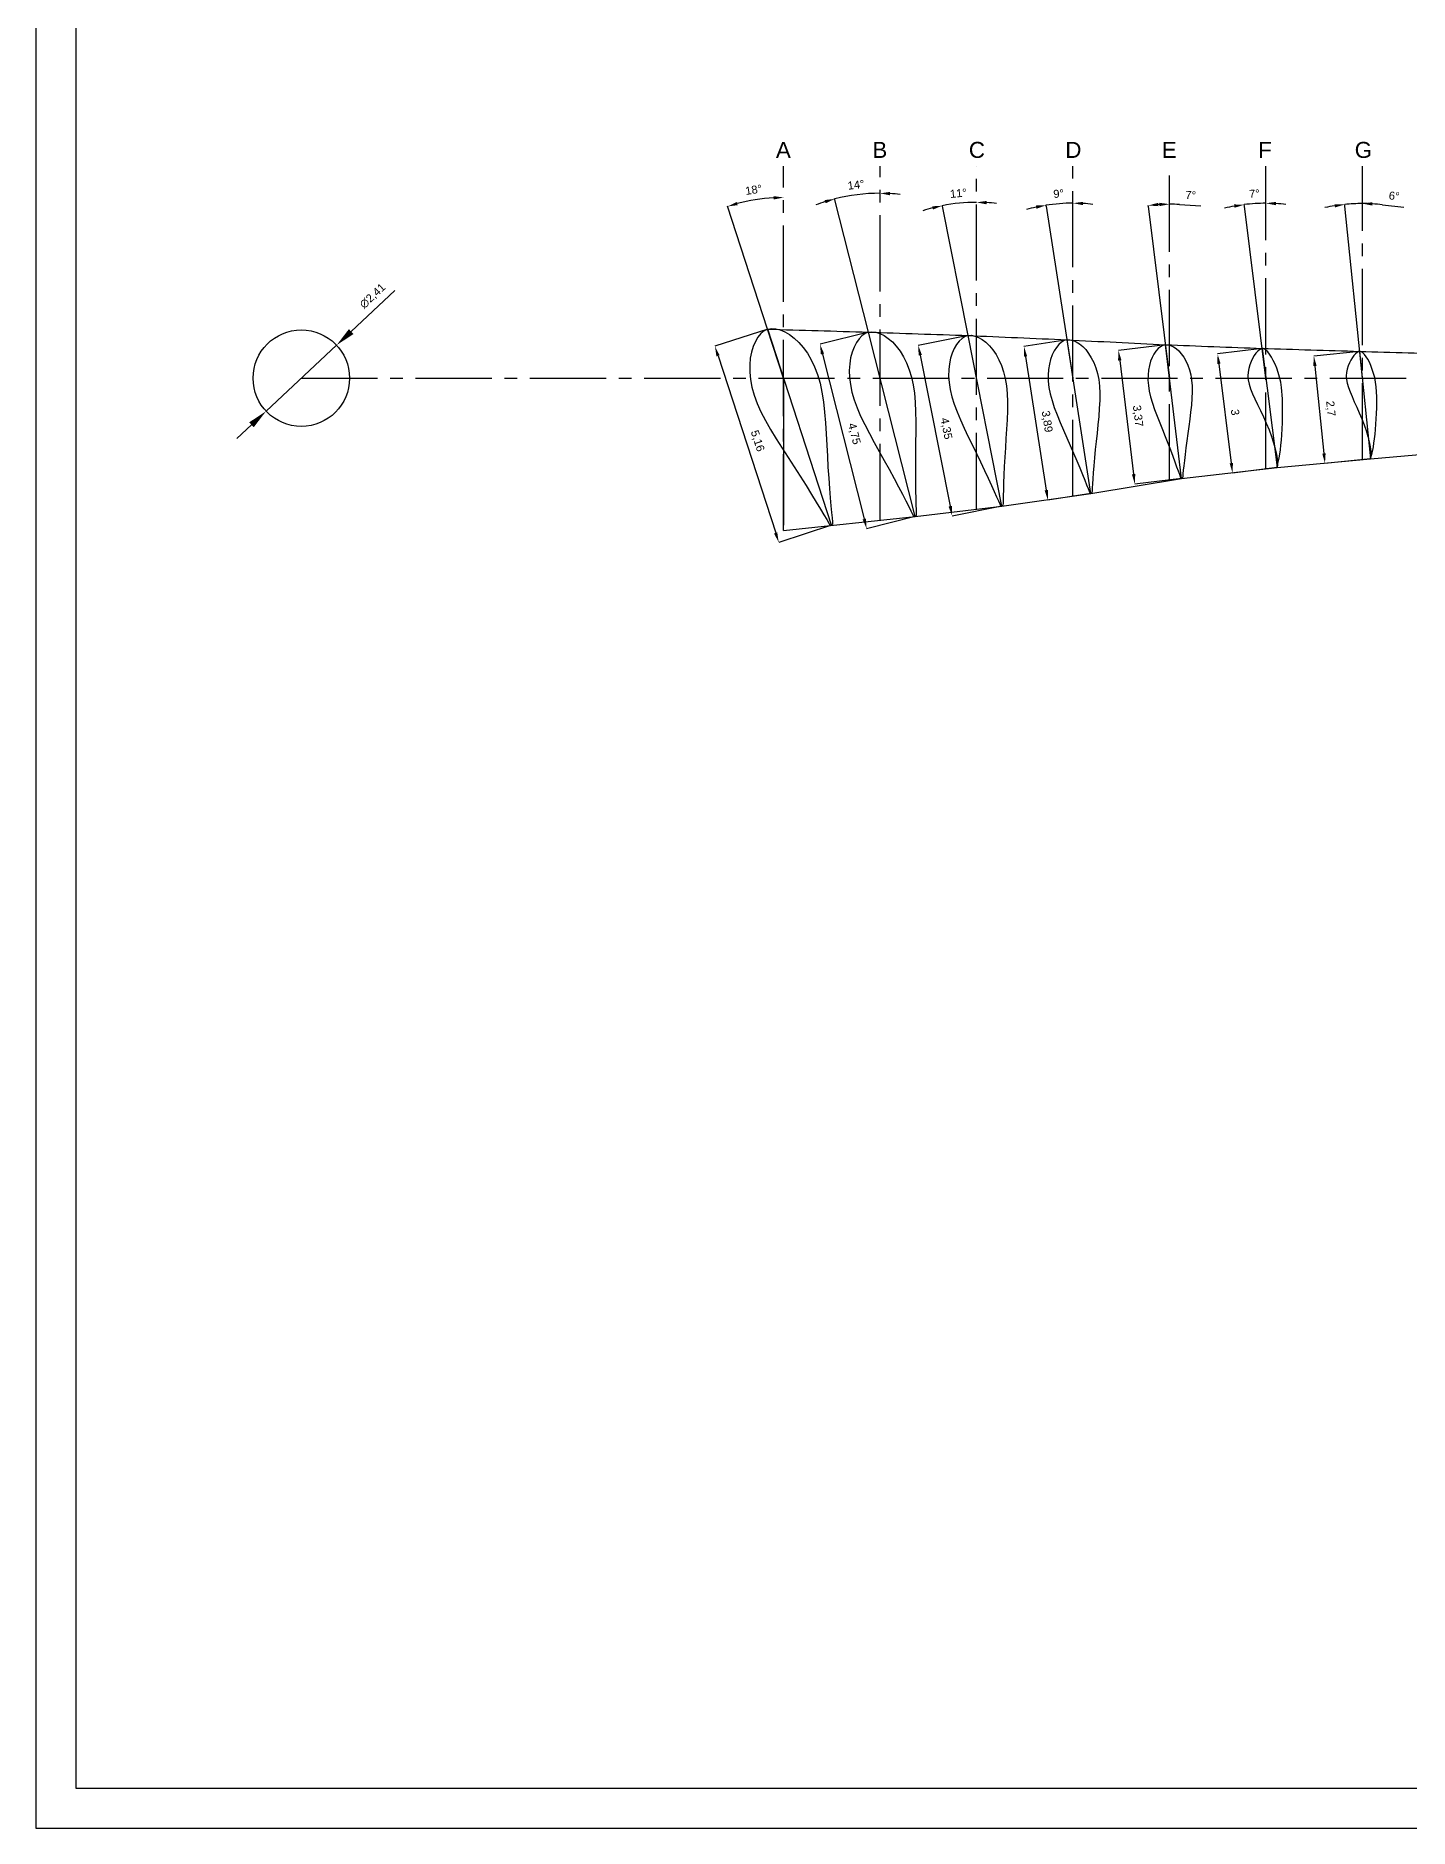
# Model space of a CAD drawing. Header units: millimetres. Extents: x -7 to 119, y -36 to 53.
# Drawn here: x -6.64 to 27.7, y -36.24 to 8.56 of the extents above; entities that cross this region are included whole.
import ezdxf

# ---------------------------------------------------------------- set-up
doc = ezdxf.new("R2010")
doc.units = ezdxf.units.MM
doc.linetypes.add('CENTER2', pattern=[28.575, 19.05, -3.175, 3.175, -3.175])
doc.layers.get('Defpoints').update_dxf_attribs({"true_color": 0xe71d36})
doc.layers.add('图层2', color=7, linetype='Continuous', true_color=0x791e94)
doc.layers.add('标注', color=7, linetype='Continuous', true_color=0x2ec4b6)
doc.styles.get("Standard").update_dxf_attribs({"font": 'arial.ttf'})
doc.dimstyles.new('ISO-25', dxfattribs={"dimtxt": 0.2, "dimasz": 0.25, "dimexe": 0, "dimexo": 0, "dimgap": 0.15, "dimtad": 1, "dimtxsty": 'Standard', "dimcen": 2.5, "dimadec": 0, "dimazin": 0, "dimtfac": 1, "dimtmove": 0, "dimatfit": 3, "dimfxl": 1, "dimarcsym": 0})

# ---------------------------------------------------------------- blocks, each defined once
blk = doc.blocks.new('*D1')
at = {"color": 0, "lineweight": -2, "transparency": 16777216}
for p, q in [((2.34, 2.189), (1.246, 1.165)), ((-0.881, -0.824), (0.881, 0.824)), ((-1.246, -1.165), (-1.611, -1.507))]:
    blk.add_line(p, q, dxfattribs=at)
at = {"color": 0, "transparency": 16777216}
for points in [[(1.189, 1.226), (1.303, 1.104), (0.881, 0.824)], [(-1.303, -1.104), (-1.189, -1.226), (-0.881, -0.824)]]:
    blk.add_solid(points, dxfattribs=at)
at = {"layer": 'Defpoints', "color": 0, "transparency": 16777216}
for p in [(0.881, 0.824), (-0.881, -0.824)]:
    blk.add_point(p, dxfattribs=at)
at = {"color": 0, "transparency": 16777216, "insert": (1.789, 2.048), "char_height": 0.2, "attachment_point": 5, "rotation": 43.088}
blk.add_mtext('∅2,41', dxfattribs=at)
blk = doc.blocks.new('*D45')
at = {"layer": 'Defpoints', "color": 0, "transparency": 16777216}
for p in [(11.66, 1.226), (13.256, -3.678), (11.937, -4.107)]:
    blk.add_point(p, dxfattribs=at)
at = {"layer": '图层2', "color": 0, "lineweight": -2, "transparency": 16777216}
for p, q in [((11.66, 1.226), (10.341, 0.797)), ((10.419, 0.559), (11.86, -3.869)), ((13.256, -3.678), (11.937, -4.107))]:
    blk.add_line(p, q, dxfattribs=at)
at = {"layer": '图层2', "color": 0, "transparency": 16777216}
for points in [[(10.458, 0.572), (10.379, 0.546), (10.341, 0.797)], [(11.9, -3.856), (11.82, -3.882), (11.937, -4.107)]]:
    blk.add_solid(points, dxfattribs=at)
at = {"layer": '图层2', "color": 0, "transparency": 16777216, "insert": (11.396, -1.571), "char_height": 0.2, "attachment_point": 5, "rotation": 288.0283}
blk.add_mtext('5,16', dxfattribs=at)
blk = doc.blocks.new('*D46')
at = {"layer": 'Defpoints', "color": 0, "transparency": 16777216}
for p in [(14.179, 1.152), (15.345, -3.457), (14.135, -3.763)]:
    blk.add_point(p, dxfattribs=at)
at = {"layer": '图层2', "color": 0, "lineweight": -2, "transparency": 16777216}
for p, q in [((14.179, 1.152), (12.969, 0.846)), ((13.03, 0.604), (14.074, -3.52)), ((15.345, -3.457), (14.135, -3.763))]:
    blk.add_line(p, q, dxfattribs=at)
at = {"layer": '图层2', "color": 0, "transparency": 16777216}
for points in [[(13.071, 0.614), (12.99, 0.593), (12.969, 0.846)], [(14.114, -3.51), (14.033, -3.531), (14.135, -3.763)]]:
    blk.add_solid(points, dxfattribs=at)
at = {"layer": '图层2', "color": 0, "transparency": 16777216, "insert": (13.814, -1.392), "char_height": 0.2, "attachment_point": 5, "rotation": 284.1954}
blk.add_mtext('4,75', dxfattribs=at)
blk = doc.blocks.new('*D47')
at = {"layer": 'Defpoints', "color": 0, "transparency": 16777216}
for p in [(16.67, 1.066), (16.273, -3.446), (17.517, -3.199)]:
    blk.add_point(p, dxfattribs=at)
at = {"layer": '图层2', "color": 0, "lineweight": -2, "transparency": 16777216}
for p, q in [((16.67, 1.066), (15.426, 0.819)), ((15.475, 0.574), (16.224, -3.201)), ((17.517, -3.199), (16.273, -3.446))]:
    blk.add_line(p, q, dxfattribs=at)
at = {"layer": '图层2', "color": 0, "transparency": 16777216}
for points in [[(15.516, 0.582), (15.434, 0.566), (15.426, 0.819)], [(16.265, -3.193), (16.183, -3.209), (16.273, -3.446)]]:
    blk.add_solid(points, dxfattribs=at)
at = {"layer": '图层2', "color": 0, "transparency": 16777216, "insert": (16.115, -1.261), "char_height": 0.2, "attachment_point": 5, "rotation": 281.2286}
blk.add_mtext('4,35', dxfattribs=at)
blk = doc.blocks.new('*D48')
at = {"layer": 'Defpoints', "color": 0, "transparency": 16777216}
for p in [(19.145, 0.96), (18.666, -3.047), (19.743, -2.879)]:
    blk.add_point(p, dxfattribs=at)
at = {"layer": '图层2', "color": 0, "lineweight": -2, "transparency": 16777216}
for p, q in [((19.145, 0.96), (18.068, 0.792)), ((18.106, 0.545), (18.627, -2.8)), ((19.743, -2.879), (18.666, -3.047))]:
    blk.add_line(p, q, dxfattribs=at)
at = {"layer": '图层2', "color": 0, "transparency": 16777216}
for points in [[(18.147, 0.551), (18.065, 0.538), (18.068, 0.792)], [(18.668, -2.793), (18.586, -2.806), (18.666, -3.047)]]:
    blk.add_solid(points, dxfattribs=at)
at = {"layer": '图层2', "color": 0, "transparency": 16777216, "insert": (18.634, -1.086), "char_height": 0.2, "attachment_point": 5, "rotation": 278.8588}
blk.add_mtext('3,89', dxfattribs=at)
blk = doc.blocks.new('*D49')
at = {"layer": 'Defpoints', "color": 0, "transparency": 16777216}
for p in [(21.604, 0.836), (20.84, -2.65), (22.011, -2.507)]:
    blk.add_point(p, dxfattribs=at)
at = {"layer": '图层2', "color": 0, "lineweight": -2, "transparency": 16777216}
for p, q in [((21.604, 0.836), (20.432, 0.693)), ((20.463, 0.445), (20.81, -2.402)), ((22.011, -2.507), (20.84, -2.65))]:
    blk.add_line(p, q, dxfattribs=at)
at = {"layer": '图层2', "color": 0, "transparency": 16777216}
for points in [[(20.504, 0.45), (20.421, 0.44), (20.432, 0.693)], [(20.851, -2.397), (20.768, -2.407), (20.84, -2.65)]]:
    blk.add_solid(points, dxfattribs=at)
at = {"layer": '图层2', "color": 0, "transparency": 16777216, "insert": (20.904, -0.946), "char_height": 0.2, "attachment_point": 5, "rotation": 276.95}
blk.add_mtext('3,37', dxfattribs=at)
blk = doc.blocks.new('*D50')
at = {"layer": 'Defpoints', "color": 0, "transparency": 16777216}
for p in [(24.025, 0.744), (24.397, -2.232), (23.283, -2.371)]:
    blk.add_point(p, dxfattribs=at)
at = {"layer": '图层2', "color": 0, "lineweight": -2, "transparency": 16777216}
for p, q in [((24.025, 0.744), (22.91, 0.605)), ((22.941, 0.357), (23.251, -2.123)), ((24.397, -2.232), (23.283, -2.371))]:
    blk.add_line(p, q, dxfattribs=at)
at = {"layer": '图层2', "color": 0, "transparency": 16777216}
for points in [[(22.983, 0.362), (22.9, 0.351), (22.91, 0.605)], [(23.293, -2.118), (23.21, -2.128), (23.283, -2.371)]]:
    blk.add_solid(points, dxfattribs=at)
at = {"layer": '图层2', "color": 0, "transparency": 16777216, "insert": (23.347, -0.852), "char_height": 0.2, "attachment_point": 5, "rotation": 277.1293}
blk.add_mtext('3', dxfattribs=at)
blk = doc.blocks.new('*D51')
at = {"layer": 'Defpoints', "color": 0, "transparency": 16777216}
for p in [(26.457, 0.671), (25.594, -2.131), (26.734, -2.013)]:
    blk.add_point(p, dxfattribs=at)
at = {"layer": '图层2', "color": 0, "lineweight": -2, "transparency": 16777216}
for p, q in [((26.457, 0.671), (25.317, 0.553)), ((25.343, 0.304), (25.568, -1.882)), ((26.734, -2.013), (25.594, -2.131))]:
    blk.add_line(p, q, dxfattribs=at)
at = {"layer": '图层2', "color": 0, "transparency": 16777216}
for points in [[(25.384, 0.308), (25.301, 0.3), (25.317, 0.553)], [(25.61, -1.878), (25.527, -1.886), (25.594, -2.131)]]:
    blk.add_solid(points, dxfattribs=at)
at = {"layer": '图层2', "color": 0, "transparency": 16777216, "insert": (25.724, -0.761), "char_height": 0.2, "attachment_point": 5, "rotation": 275.8928}
blk.add_mtext('2,7', dxfattribs=at)
blk = doc.blocks.new('*D66')
at = {"color": 0, "lineweight": -2, "transparency": 16777216}
blk.add_line((16.029, 4.301), (16.027, 4.311), dxfattribs=at)
for start, end in [(104.4787, 107.7382), (90, 101.2192), (83.481, 86.7405)]:
    blk.add_arc((16.882, 0), 4.395, start, end, dxfattribs=at)
at = {"color": 0, "transparency": 16777216}
for points in [[(15.774, 4.296), (15.793, 4.215), (16.027, 4.311)], [(17.131, 4.346), (17.133, 4.43), (16.882, 4.395)]]:
    blk.add_solid(points, dxfattribs=at)
at = {"layer": 'Defpoints', "color": 0, "transparency": 16777216}
for p in [(16.882, 5.301), (16.029, 4.301), (16.596, 4.386), (16.671, 1.066), (16.882, -3.275)]:
    blk.add_point(p, dxfattribs=at)
at = {"color": 0, "transparency": 16777216, "insert": (16.428, 4.623), "char_height": 0.2, "attachment_point": 5, "rotation": 5.6096}
blk.add_mtext('11°', dxfattribs=at)
blk = doc.blocks.new('*D68')
at = {"color": 0, "lineweight": -2, "transparency": 16777216}
for start, end in [(90, 104.179), (83.8068, 86.9034), (107.2756, 110.3722)]:
    blk.add_arc((14.471, -0.005), 4.626, start, end, dxfattribs=at)
at = {"color": 0, "transparency": 16777216}
for points in [[(14.719, 4.572), (14.722, 4.656), (14.471, 4.621)], [(13.085, 4.452), (13.108, 4.372), (13.337, 4.48)]]:
    blk.add_solid(points, dxfattribs=at)
at = {"layer": 'Defpoints', "color": 0, "transparency": 16777216}
for p in [(14.471, 5.301), (13.335, 4.488), (14.089, 4.605), (14.178, 1.152), (14.471, -3.549)]:
    blk.add_point(p, dxfattribs=at)
at = {"color": 0, "transparency": 16777216, "insert": (13.869, 4.834), "char_height": 0.2, "attachment_point": 5, "rotation": 7.0895}
blk.add_mtext('14°', dxfattribs=at)
blk = doc.blocks.new('*D69')
at = {"color": 0, "lineweight": -2, "transparency": 16777216}
blk.add_arc((12.059, 0), 4.516, 93.1723, 104.8997, dxfattribs=at)
at = {"color": 0, "transparency": 16777216}
for points in [[(11.808, 4.551), (11.81, 4.467), (12.059, 4.516)], [(10.909, 4.324), (10.886, 4.404), (10.658, 4.293)]]:
    blk.add_solid(points, dxfattribs=at)
at = {"layer": 'Defpoints', "color": 0, "transparency": 16777216}
for p in [(12.059, 5.301), (11.585, 4.491), (10.655, 4.301), (11.659, 1.226), (12.059, -3.805)]:
    blk.add_point(p, dxfattribs=at)
at = {"color": 0, "transparency": 16777216, "insert": (11.31, 4.709), "char_height": 0.2, "attachment_point": 5, "rotation": 9.036}
blk.add_mtext('18°', dxfattribs=at)
blk = doc.blocks.new('*D70')
at = {"color": 0, "lineweight": -2, "transparency": 16777216}
blk.add_line((18.62, 4.301), (18.617, 4.321), dxfattribs=at)
for start, end in [(102.1778, 105.4531), (90, 98.9025), (83.4493, 86.7247)]:
    blk.add_arc((19.294, 0), 4.374, start, end, dxfattribs=at)
at = {"color": 0, "transparency": 16777216}
for points in [[(18.364, 4.316), (18.379, 4.234), (18.617, 4.321)], [(19.543, 4.325), (19.545, 4.408), (19.294, 4.374)]]:
    blk.add_solid(points, dxfattribs=at)
at = {"layer": 'Defpoints', "color": 0, "transparency": 16777216}
for p in [(19.294, 5.301), (18.62, 4.301), (19.068, 4.368), (19.294, 0), (19.294, -2.944)]:
    blk.add_point(p, dxfattribs=at)
at = {"color": 0, "transparency": 16777216, "insert": (18.935, 4.612), "char_height": 0.2, "attachment_point": 5, "rotation": 4.4512}
blk.add_mtext('9°', dxfattribs=at)
blk = doc.blocks.new('*D71')
at = {"color": 0, "lineweight": -2, "transparency": 16777216}
for p, q in [((21.177, 4.301), (21.175, 4.317)), ((21.956, 4.342), (22.49, 4.311))]:
    blk.add_line(p, q, dxfattribs=at)
for start, end in [(93.2939, 93.716), (86.7061, 90)]:
    blk.add_arc((21.706, 0), 4.349, start, end, dxfattribs=at)
at = {"color": 0, "transparency": 16777216}
for points in [[(21.428, 4.299), (21.42, 4.382), (21.175, 4.317)], [(21.455, 4.384), (21.457, 4.3), (21.706, 4.349)]]:
    blk.add_solid(points, dxfattribs=at)
at = {"layer": 'Defpoints', "color": 0, "transparency": 16777216}
for p in [(21.706, 5.301), (21.177, 4.301), (21.351, 4.335), (21.706, 0), (21.706, -2.557)]:
    blk.add_point(p, dxfattribs=at)
at = {"color": 0, "transparency": 16777216, "insert": (22.237, 4.576), "char_height": 0.2, "attachment_point": 5, "rotation": 356.7061}
blk.add_mtext('7°', dxfattribs=at)
blk = doc.blocks.new('*D72')
at = {"color": 0, "lineweight": -2, "transparency": 16777216}
blk.add_line((23.58, 4.301), (23.575, 4.338), dxfattribs=at)
for start, end in [(100.4058, 103.6824), (90, 97.1293), (83.4469, 86.7234)]:
    blk.add_arc((24.118, 0), 4.372, start, end, dxfattribs=at)
at = {"color": 0, "transparency": 16777216}
for points in [[(23.322, 4.342), (23.334, 4.259), (23.575, 4.338)], [(24.366, 4.323), (24.369, 4.407), (24.118, 4.372)]]:
    blk.add_solid(points, dxfattribs=at)
at = {"layer": 'Defpoints', "color": 0, "transparency": 16777216}
for p in [(24.118, 5.301), (23.58, 4.301), (23.936, 4.368), (24.118, 0), (24.118, -2.264)]:
    blk.add_point(p, dxfattribs=at)
at = {"color": 0, "transparency": 16777216, "insert": (23.83, 4.613), "char_height": 0.2, "attachment_point": 5, "rotation": 3.5646}
blk.add_mtext('7°', dxfattribs=at)
blk = doc.blocks.new('*D73')
at = {"color": 0, "lineweight": -2, "transparency": 16777216}
for p, q in [((26.091, 4.301), (26.087, 4.341)), ((27.029, 4.335), (27.563, 4.274))]:
    blk.add_line(p, q, dxfattribs=at)
for start, end in [(99.0999, 102.3828), (90, 95.8169), (83.4314, 90), (83.4341, 86.7171)]:
    blk.add_arc((26.529, 0), 4.364, start, end, dxfattribs=at)
at = {"color": 0, "transparency": 16777216}
for points in [[(25.834, 4.35), (25.845, 4.268), (26.087, 4.341)], [(26.778, 4.315), (26.78, 4.398), (26.529, 4.364)]]:
    blk.add_solid(points, dxfattribs=at)
at = {"layer": 'Defpoints', "color": 0, "transparency": 16777216}
for p in [(26.529, 5.301), (26.091, 4.301), (26.234, 4.354), (26.529, 0), (26.529, -2.032)]:
    blk.add_point(p, dxfattribs=at)
at = {"color": 0, "transparency": 16777216, "insert": (27.325, 4.555), "char_height": 0.2, "attachment_point": 5, "rotation": 353.4314}
blk.add_mtext('6°', dxfattribs=at)

msp = doc.modelspace()

# ---------------------------------------------------------------- linework, layer by layer
for p, q in [((14.178, 1.152), (13.335, 4.488)), ((11.659, 1.226), (10.655, 4.301)), ((16.671, 1.066), (16.029, 4.301)), ((18.62, 4.301), (19.294, 0)), ((21.177, 4.301), (21.706, 0)), ((24.118, 0), (23.58, 4.301)), ((26.529, 0), (26.091, 4.301)), ((12.059, 0), (11.659, 1.226)), ((12.059, 0), (12.059, -3.67))]:
    msp.add_line(p, q)
at = {"linetype": 'CENTER2', "ltscale": 0.1}
msp.add_line((0, 0), (62.706, 0), dxfattribs=at)
for points in [[(119.212, 52.358), (119.212, 53.358), (-6.638, 53.358), (-6.638, -35.244), (-6.638, -36.244), (118.212, -36.244), (119.212, -36.244)], [(118.212, 52.358), (-5.638, 52.358), (-5.638, -35.244), (118.212, -35.244)]]:
    msp.add_lwpolyline(points, close=True)
for points in [[(11.66, 1.226), (11.66, 1.226), (11.755, 1.242), (11.861, 1.235), (11.973, 1.207), (12.09, 1.159), (12.208, 1.09), (12.325, 1.002), (12.439, 0.894), (12.549, 0.767), (12.653, 0.622), (12.749, 0.46), (12.834, 0.282), (12.908, 0.088), (12.969, -0.121), (13.017, -0.347), (13.053, -0.589), (13.08, -0.846), (13.103, -1.115), (13.121, -1.392), (13.137, -1.672), (13.152, -1.95), (13.168, -2.222), (13.186, -2.501), (13.205, -2.758), (13.224, -2.988), (13.242, -3.189), (13.257, -3.358), (13.269, -3.492), (13.278, -3.59), (13.283, -3.649), (13.256, -3.678), (11.66, 1.226), (11.573, 1.183), (11.492, 1.115), (11.417, 1.026), (11.352, 0.919), (11.297, 0.794), (11.254, 0.653), (11.225, 0.499), (11.211, 0.331), (11.212, 0.153), (11.23, -0.034), (11.266, -0.228), (11.32, -0.428), (11.394, -0.634), (11.489, -0.844), (11.602, -1.061), (11.731, -1.286), (11.871, -1.516), (12.019, -1.75), (12.171, -1.986), (12.322, -2.22), (12.47, -2.449), (12.62, -2.685), (12.755, -2.904), (12.875, -3.102), (12.98, -3.275), (13.067, -3.42), (13.136, -3.536), (13.186, -3.62), (13.216, -3.67), (13.256, -3.678)], [(14.179, 1.152), (14.179, 1.152), (14.267, 1.161), (14.364, 1.148), (14.466, 1.116), (14.57, 1.064), (14.675, 0.994), (14.777, 0.905), (14.876, 0.799), (14.969, 0.675), (15.055, 0.536), (15.133, 0.381), (15.201, 0.212), (15.257, 0.029), (15.3, -0.168), (15.33, -0.378), (15.348, -0.603), (15.358, -0.841), (15.362, -1.09), (15.362, -1.346), (15.359, -1.604), (15.356, -1.861), (15.353, -2.112), (15.353, -2.37), (15.355, -2.607), (15.358, -2.82), (15.362, -3.007), (15.366, -3.163), (15.369, -3.287), (15.371, -3.377), (15.372, -3.431), (15.345, -3.457), (14.179, 1.152), (14.097, 1.118), (14.018, 1.061), (13.944, 0.984), (13.877, 0.889), (13.819, 0.777), (13.771, 0.65), (13.734, 0.51), (13.711, 0.357), (13.701, 0.193), (13.706, 0.02), (13.727, -0.161), (13.765, -0.349), (13.82, -0.542), (13.894, -0.741), (13.985, -0.948), (14.09, -1.162), (14.205, -1.383), (14.326, -1.608), (14.451, -1.834), (14.576, -2.058), (14.698, -2.278), (14.821, -2.504), (14.932, -2.714), (15.031, -2.903), (15.116, -3.069), (15.187, -3.208), (15.243, -3.319), (15.284, -3.399), (15.309, -3.447), (15.345, -3.457)], [(16.671, 1.066), (16.671, 1.066), (16.752, 1.071), (16.84, 1.054), (16.931, 1.019), (17.024, 0.967), (17.116, 0.898), (17.205, 0.812), (17.29, 0.71), (17.37, 0.593), (17.442, 0.462), (17.506, 0.316), (17.56, 0.159), (17.602, -0.011), (17.632, -0.193), (17.65, -0.386), (17.656, -0.593), (17.653, -0.811), (17.645, -1.038), (17.633, -1.272), (17.618, -1.508), (17.603, -1.742), (17.589, -1.971), (17.576, -2.207), (17.567, -2.424), (17.559, -2.619), (17.554, -2.789), (17.55, -2.932), (17.547, -3.045), (17.544, -3.128), (17.543, -3.178), (17.517, -3.199), (16.671, 1.066), (16.594, 1.039), (16.519, 0.991), (16.448, 0.924), (16.382, 0.84), (16.324, 0.741), (16.274, 0.627), (16.234, 0.501), (16.205, 0.362), (16.189, 0.213), (16.185, 0.054), (16.196, -0.112), (16.221, -0.285), (16.263, -0.464), (16.32, -0.65), (16.394, -0.843), (16.479, -1.044), (16.574, -1.251), (16.674, -1.462), (16.778, -1.674), (16.881, -1.885), (16.982, -2.092), (17.083, -2.305), (17.175, -2.501), (17.256, -2.679), (17.326, -2.834), (17.385, -2.965), (17.431, -3.068), (17.464, -3.144), (17.485, -3.189), (17.517, -3.199)], [(19.145, 0.96), (19.145, 0.96), (19.217, 0.96), (19.295, 0.942), (19.375, 0.908), (19.456, 0.858), (19.536, 0.793), (19.612, 0.713), (19.684, 0.619), (19.751, 0.512), (19.811, 0.391), (19.862, 0.259), (19.905, 0.117), (19.936, -0.036), (19.956, -0.199), (19.965, -0.373), (19.963, -0.557), (19.952, -0.752), (19.936, -0.955), (19.917, -1.163), (19.895, -1.373), (19.873, -1.581), (19.852, -1.786), (19.832, -1.995), (19.816, -2.188), (19.802, -2.362), (19.791, -2.514), (19.782, -2.642), (19.775, -2.743), (19.77, -2.816), (19.767, -2.86), (19.743, -2.879), (19.145, 0.96), (19.075, 0.938), (19.006, 0.897), (18.94, 0.84), (18.878, 0.768), (18.823, 0.682), (18.774, 0.582), (18.734, 0.471), (18.703, 0.348), (18.683, 0.216), (18.674, 0.074), (18.677, -0.075), (18.693, -0.23), (18.724, -0.392), (18.769, -0.559), (18.827, -0.734), (18.896, -0.917), (18.973, -1.105), (19.055, -1.297), (19.139, -1.49), (19.224, -1.683), (19.306, -1.871), (19.389, -2.064), (19.463, -2.243), (19.529, -2.405), (19.586, -2.546), (19.633, -2.665), (19.671, -2.759), (19.698, -2.827), (19.714, -2.869), (19.743, -2.879)], [(21.604, 0.836), (21.604, 0.836), (21.667, 0.834), (21.734, 0.817), (21.803, 0.784), (21.871, 0.739), (21.938, 0.68), (22.002, 0.609), (22.062, 0.525), (22.116, 0.43), (22.165, 0.324), (22.206, 0.208), (22.238, 0.084), (22.261, -0.05), (22.274, -0.192), (22.276, -0.342), (22.269, -0.502), (22.254, -0.671), (22.235, -0.846), (22.212, -1.025), (22.187, -1.207), (22.162, -1.387), (22.138, -1.563), (22.114, -1.744), (22.095, -1.911), (22.078, -2.061), (22.064, -2.193), (22.052, -2.303), (22.043, -2.39), (22.037, -2.454), (22.033, -2.492), (22.011, -2.507), (21.604, 0.836), (21.543, 0.819), (21.483, 0.786), (21.424, 0.738), (21.368, 0.678), (21.317, 0.604), (21.272, 0.52), (21.234, 0.424), (21.204, 0.319), (21.183, 0.204), (21.171, 0.082), (21.169, -0.047), (21.179, -0.182), (21.2, -0.323), (21.234, -0.469), (21.28, -0.623), (21.334, -0.783), (21.396, -0.948), (21.461, -1.117), (21.528, -1.287), (21.596, -1.456), (21.662, -1.621), (21.728, -1.791), (21.788, -1.949), (21.84, -2.09), (21.885, -2.214), (21.923, -2.319), (21.953, -2.401), (21.974, -2.461), (21.987, -2.498), (22.011, -2.507)], [(24.025, 0.744), (24.397, -2.232), (24.399, -2.22), (24.406, -2.186), (24.419, -2.135), (24.435, -2.069), (24.452, -1.99), (24.468, -1.899), (24.481, -1.795), (24.493, -1.678), (24.504, -1.55), (24.514, -1.413), (24.522, -1.269), (24.529, -1.12), (24.534, -0.968), (24.536, -0.815), (24.536, -0.662), (24.531, -0.513), (24.51, -0.231), (24.489, -0.102), (24.46, 0.022), (24.426, 0.141), (24.388, 0.251), (24.346, 0.354), (24.302, 0.446), (24.256, 0.528), (24.21, 0.599), (24.163, 0.656), (24.118, 0.701), (24.075, 0.731), (24.048, 0.742), (24.039, 0.744), (24.036, 0.744), (24.025, 0.744), (24.021, 0.743), (24.011, 0.741), (23.998, 0.736), (23.957, 0.712), (23.913, 0.674), (23.869, 0.624), (23.826, 0.564), (23.785, 0.494), (23.748, 0.417), (23.716, 0.333), (23.69, 0.244), (23.673, 0.151), (23.666, 0.055), (23.674, -0.043), (23.698, -0.15), (23.735, -0.264), (23.784, -0.388), (23.843, -0.52), (23.909, -0.661), (23.981, -0.81), (24.055, -0.966), (24.127, -1.127), (24.196, -1.291), (24.258, -1.454), (24.31, -1.612), (24.351, -1.762), (24.38, -1.898), (24.397, -2.016), (24.404, -2.111), (24.403, -2.18), (24.398, -2.22), (24.397, -2.232)], [(26.461, 0.671), (26.734, -2.013), (26.736, -2.002), (26.744, -1.972), (26.756, -1.926), (26.772, -1.867), (26.789, -1.797), (26.805, -1.715), (26.819, -1.622), (26.832, -1.517), (26.845, -1.402), (26.857, -1.279), (26.867, -1.15), (26.876, -1.016), (26.884, -0.879), (26.889, -0.741), (26.892, -0.604), (26.891, -0.47), (26.877, -0.216), (26.861, -0.099), (26.838, 0.013), (26.81, 0.12), (26.778, 0.221), (26.742, 0.313), (26.704, 0.398), (26.665, 0.472), (26.625, 0.536), (26.584, 0.589), (26.544, 0.63), (26.506, 0.658), (26.482, 0.669), (26.474, 0.671), (26.471, 0.671), (26.461, 0.671), (26.457, 0.671), (26.449, 0.669), (26.437, 0.665), (26.399, 0.643), (26.359, 0.61), (26.319, 0.566), (26.279, 0.513), (26.241, 0.451), (26.206, 0.382), (26.175, 0.308), (26.15, 0.228), (26.132, 0.145), (26.124, 0.059), (26.13, -0.03), (26.149, -0.126), (26.18, -0.23), (26.221, -0.342), (26.271, -0.462), (26.328, -0.59), (26.39, -0.726), (26.453, -0.868), (26.515, -1.014), (26.573, -1.163), (26.626, -1.311), (26.669, -1.454), (26.703, -1.59), (26.726, -1.712), (26.74, -1.819), (26.744, -1.905), (26.741, -1.967), (26.736, -2.002), (26.734, -2.013)], [(12.059, -3.805), (15.345, -3.457), (17.517, -3.199), (19.743, -2.879), (22.011, -2.507), (24.397, -2.232), (26.734, -2.013), (29.09, -1.81), (31.464, -1.697), (33.846, -1.597), (36.235, -1.508), (38.627, -1.419), (41.024, -1.342), (43.423, -1.271), (45.825, -1.205), (48.228, -1.141), (50.676, -1.086), (53.08, -1.015), (55.485, -0.924), (57.89, -0.772), (60.298, -0.657)]]:
    msp.add_lwpolyline(points)
msp.add_circle((0, 0), 1.206)
msp.add_open_spline([(11.659, 1.226), (12.499, 1.201), (13.339, 1.177), (14.178, 1.152), (15.009, 1.124), (15.84, 1.095), (16.67, 1.066), (17.495, 1.031), (18.319, 0.995), (19.144, 0.96), (19.964, 0.918), (20.783, 0.877), (21.603, 0.836), (22.41, 0.805), (23.217, 0.774), (24.024, 0.744), (24.836, 0.72), (25.648, 0.695), (26.46, 0.671), (27.27, 0.648), (28.081, 0.626), (28.891, 0.603), (29.699, 0.591), (30.507, 0.578), (31.315, 0.566), (32.122, 0.555), (32.929, 0.543), (33.737, 0.532), (34.543, 0.522), (35.35, 0.512), (36.156, 0.503), (36.962, 0.493), (37.768, 0.483), (38.574, 0.473), (39.379, 0.464), (40.184, 0.456), (40.989, 0.447), (41.795, 0.439), (42.601, 0.431), (43.407, 0.424), (44.212, 0.416), (45.016, 0.409), (45.82, 0.402), (46.626, 0.395), (47.431, 0.387), (48.237, 0.38), (49.037, 0.374), (49.837, 0.368), (50.637, 0.362), (51.441, 0.354), (52.246, 0.346), (53.051, 0.338), (53.856, 0.328), (54.66, 0.318), (55.465, 0.308), (56.27, 0.291), (57.074, 0.274), (57.879, 0.257), (58.683, 0.244), (59.488, 0.232), (60.292, 0.219), (61.539, 0.21), (64.065, 0.191), (61.127, -0.618), (60.295, -0.657), (60.293, -0.657)], degree=3, knots=[0, 0, 0, 0, 1, 1, 1, 2, 2, 2, 3, 3, 3, 4, 4, 4, 5, 5, 5, 6, 6, 6, 7, 7, 7, 8, 8, 8, 9, 9, 9, 10, 10, 10, 11, 11, 11, 12, 12, 12, 13, 13, 13, 14, 14, 14, 15, 15, 15, 16, 16, 16, 17, 17, 17, 18, 18, 18, 19, 19, 19, 20, 20, 20, 22.422986, 24.918841, 24.922773, 24.922773, 24.922773, 24.922773])
at = {"layer": '标注', "linetype": 'CENTER2', "ltscale": 0.1}
for p, q in [((12.059, -3.805), (12.059, 5.301)), ((14.471, -3.549), (14.471, 5.301)), ((16.882, -3.275), (16.882, 5.301)), ((19.294, -2.944), (19.294, 5.301)), ((21.706, -2.557), (21.706, 5.301)), ((24.118, -2.264), (24.118, 5.301)), ((26.529, -2.032), (26.529, 5.301))]:
    msp.add_line(p, q, dxfattribs=at)

# ---------------------------------------------------------------- texts
at = {"char_height": 0.4, "attachment_point": 1}
for s, insert in [('A', (11.866, 5.906)), ('B', (14.278, 5.906)), ('C', (16.69, 5.906)), ('D', (19.101, 5.906)), ('E', (21.513, 5.906)), ('F', (23.925, 5.906)), ('G', (26.337, 5.906))]:
    msp.add_mtext_dynamic_manual_height_columns(s, width=4.34283, gutter_width=12.5, heights=[0], dxfattribs=dict(at, insert=insert))

# ---------------------------------------------------------------- dimensions: what is measured, and where the dimension line sits
for base, line1, line2, picture, middle in [((11.585, 4.491), ((12.059, -3.805), (12.059, 5.301)), ((11.659, 1.226), (10.655, 4.301)), '*D69', (11.31, 4.709)), ((14.089, 4.605), ((14.471, -3.549), (14.471, 5.301)), ((14.178, 1.152), (13.335, 4.488)), '*D68', (13.869, 4.834)), ((16.596, 4.386), ((16.882, -3.275), (16.882, 5.301)), ((16.671, 1.066), (16.029, 4.301)), '*D66', (16.428, 4.623)), ((19.068, 4.368), ((19.294, -2.944), (19.294, 5.301)), ((18.62, 4.301), (19.294, 0)), '*D70', (18.935, 4.612)), ((21.351, 4.335), ((21.706, -2.557), (21.706, 5.301)), ((21.177, 4.301), (21.706, 0)), '*D71', (22.237, 4.576)), ((23.936, 4.368), ((24.118, -2.264), (24.118, 5.301)), ((24.118, 0), (23.58, 4.301)), '*D72', (23.83, 4.613)), ((26.234, 4.354), ((26.529, -2.032), (26.529, 5.301)), ((26.529, 0), (26.091, 4.301)), '*D73', (27.325, 4.555))]:
    dim = msp.add_angular_dim_2l(base=base, line1=line1, line2=line2, dimstyle='ISO-25')
    dim.commit()
    dim.dimension.update_dxf_attribs({"geometry": picture, "text_midpoint": middle})
dim = msp.add_diameter_dim_2p(p1=(-0.881, -0.824), p2=(0.881, 0.824), dimstyle='ISO-25', override={"dimasz": 0.5, "dimcen": -1})
dim.commit()
dim.dimension.update_dxf_attribs({"geometry": '*D1', "text_midpoint": (1.789, 2.048)})
at = {"layer": '图层2'}
for p1, p2, distance, picture, middle in [((11.66, 1.226), (13.256, -3.678), -1.386, '*D45', (11.396, -1.571)), ((14.179, 1.152), (15.345, -3.457), -1.248, '*D46', (13.814, -1.392)), ((16.67, 1.066), (17.517, -3.199), -1.268, '*D47', (16.115, -1.261)), ((19.14451, 0.95966), (19.7428, -2.87899), -1.08999, '*D48', (18.63363, -1.08591)), ((21.604, 0.836), (22.011, -2.507), -1.18, '*D49', (20.904, -0.946)), ((24.025, 0.744), (24.397, -2.232), -1.123, '*D50', (23.347, -0.852)), ((26.457, 0.671), (26.734, -2.013), -1.147, '*D51', (25.724, -0.761))]:
    dim = msp.add_aligned_dim(p1=p1, p2=p2, distance=distance, dimstyle='ISO-25', dxfattribs=at)
    dim.commit()
    dim.dimension.update_dxf_attribs({"geometry": picture, "text_midpoint": middle})

doc.saveas('drawing.dxf')
